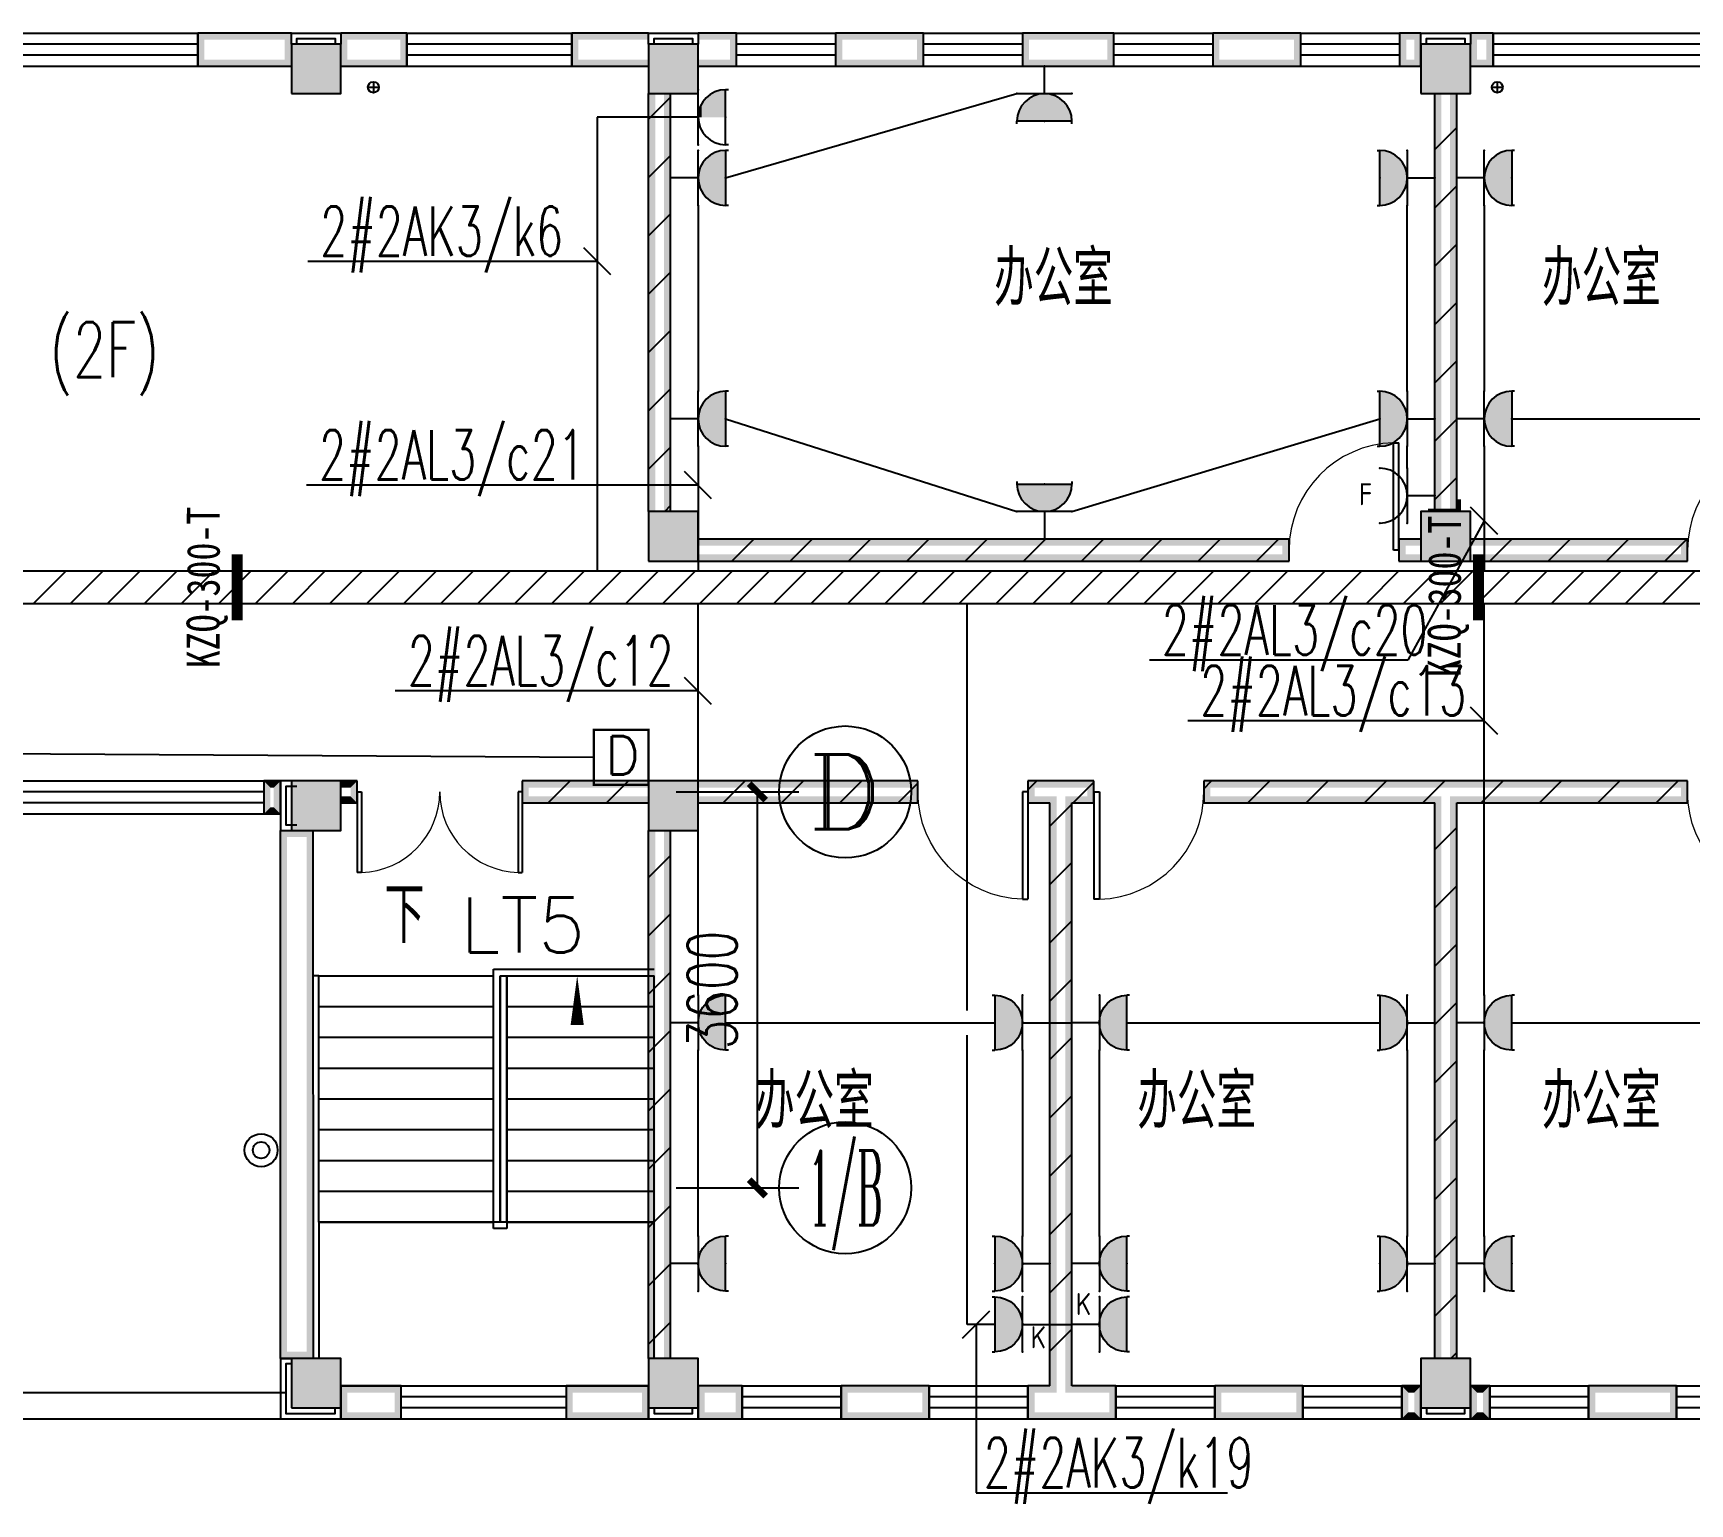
# Model space of a CAD drawing. Extents: x 101023 to 279373, y -114511 to 293844.
# Drawn here: x 186631 to 201701, y 57216 to 70588 of the extents above; entities that cross this region are included whole.
import ezdxf
from ezdxf.enums import TextEntityAlignment as Align

# ---------------------------------------------------------------- set-up
doc = ezdxf.new("R2010")
doc.units = 0
doc.header["$LTSCALE"] = 1000
doc.header["$MEASUREMENT"] = 0
for name, color, linetype in [('A-WALL-PATT', 252, 'Continuous'), ('AXIS', 3, 'Continuous'), ('AXIS_TEXT', 7, 'Continuous'), ('CABLETRAY', 3, 'Continuous'), ('COLUMN', 2, 'Continuous'), ('DIM-照明', 3, 'Continuous'), ('DIM_SYMB', 3, 'Continuous'), ('EQUIP-插座', 3, 'Continuous'), ('EQUIP-消防', 3, 'Continuous'), ('EQUIP-照明', 3, 'Continuous'), ('PUB_DIM', 3, 'Continuous'), ('PUB_HATCH', 8, 'Continuous'), ('PUB_TEXT', 7, 'Continuous'), ('PUB_WALL', 2, 'Continuous'), ('STAIR', 2, 'Continuous'), ('TEL_HATCH', 8, 'Continuous'), ('WALL', 2, 'Continuous'), ('WINDOW', 2, 'Continuous'), ('WIRE-照明', 6, 'Continuous'), ('抗震支吊架', 2, 'Continuous'), ('排水', 153, 'Continuous')]:
    doc.layers.add(name, color=color, linetype=linetype)
doc.styles.add('_TCH_AXIS', font='COMPLEX', dxfattribs={"bigfont": 'GBCBIG'})
doc.styles.add('_TCH_DIM', font='simplex.shx', dxfattribs={"bigfont": 'gbcbig.shx'})
doc.styles.add('_TCH_DIM_T3', font='SIMPLEX', dxfattribs={"width": 0.705882, "bigfont": 'GBCBIG'})
doc.styles.add('_TEL_ATTDEF', font='gbenor', dxfattribs={"bigfont": 'gbcbig'})
doc.styles.add('_TEL_DIM', font='simplex.shx', dxfattribs={"width": 0.8, "height": 3.5, "bigfont": 'gbcbig.shx'})
doc.styles.add('COMPLEX', font='COMPLEX')
doc.styles.add('kzcad', font='', dxfattribs={"width": 0.8})
doc.styles.get("Standard").update_dxf_attribs({"font": 'simplex.shx', "width": 0.8, "bigfont": 'gbcbig.shx'})
doc.styles.get('kzcad').set_extended_font_data('SimSun')
doc.dimstyles.new('_TCH_ARCH&&150', dxfattribs={"dimtxt": 446.25, "dimasz": 150, "dimexe": 375, "dimexo": 450, "dimgap": 189.375, "dimtad": 1, "dimdec": 0, "dimzin": 0, "dimdsep": 46, "dimtxsty": '_TCH_DIM_T3', "dimblk": 'ARCHTICK', "dimcen": 0.09, "dimclrt": 7, "dimazin": 2, "dimtfac": 1, "dimtdec": 0, "dimtix": 1, "dimtmove": 2, "dimatfit": 3, "dimfxl": 1, "dimtolj": 1, "dimtzin": 0, "dimarcsym": 0})
pattern_1 = [(45, (-906447.23, -635367.28), (-265.16515, 265.16515), [])]

# ---------------------------------------------------------------- blocks, each defined once
blk = doc.blocks.new('$equip$00002810')
for p, q in [((0.5, 0.5), (-0.5, 0.5)), ((0, 0.5), (0, 0))]:
    blk.add_line(p, q)
blk.add_arc((0, 1), 0.5, 180, 0)
for p in [(-0.5, 1), (0.5, 1), (-0.5, 0.5), (0.5, 0.5), (0, 0)]:
    blk.add_point(p)
at = {"color": 7, "style": '_TEL_DIM'}
blk.add_attdef('$TEXT$', text='', height=0.4, dxfattribs=at).set_placement((0.023, 1.257), align=Align.MIDDLE_CENTER)
at = {"color": 7, "style": '_TEL_DIM', "flags": 1}
for tag in ['A', 'REMARK']:
    blk.add_attdef(tag, text='', height=0.000025, dxfattribs=at).set_placement((0, 0), align=Align.MIDDLE_CENTER)
blk = doc.blocks.new('$equip$00002755')
for p, q in [((0.5, 0.5), (-0.5, 0.5)), ((-0.5, 0.5), (-0.5, -0.5)), ((0.5, -0.5), (0.5, 0.5)), ((-0.5, -0.5), (0.5, -0.5))]:
    blk.add_line(p, q)
at = {"const_width": 0.04}
blk.add_lwpolyline([(-0.5, 0.5), (0.5, 0.5), (0.5, -0.5), (-0.5, -0.5), (-0.5, 0.5), (0.5, 0.5)], dxfattribs=at)
for p in [(0, 0.5), (-0.5, 0), (0.5, 0), (-0.027, -0.5)]:
    blk.add_point(p)
at = {"color": 7}
blk.add_attdef('$TEXT$', text='', height=0.4, dxfattribs=at).set_placement((0.026, -0.008), align=Align.MIDDLE_CENTER)
at = {"color": 7, "flags": 1}
for tag, height, p in [('A', 0.00002, (0, 0)), ('B', 0.4, (0.755, -0.254))]:
    blk.add_attdef(tag, text='', height=height, dxfattribs=at).set_placement(p, align=Align.MIDDLE_CENTER)
blk = doc.blocks.new('$equip$00001237')
for p, q in [((-0.5, 1.05), (-0.5, 1)), ((-0.5, 1), (0.5, 1)), ((0.5, 1.05), (0.5, 1)), ((0.5, 0.5), (-0.5, 0.5)), ((0, 0.5), (0, 0))]:
    blk.add_line(p, q)
blk.add_arc((0, 1), 0.5, 180, 0)
for p in [(0, 1), (-0.5, 0.5), (0.5, 0.5), (0, 0)]:
    blk.add_point(p)
for points in [[(0.433, 0.75), (-0.433, 0.75), (0.5, 1), (-0.5, 1)], [(0.25, 0.567), (-0.25, 0.567), (0.433, 0.75), (-0.433, 0.75)], [(0, 0.5), (0, 0.5), (0.25, 0.567), (-0.25, 0.567)]]:
    blk.add_solid(points)
at = {"flags": 9}
blk.add_attdef('A', (0, 0), '', height=0.00002, dxfattribs=at)
blk = doc.blocks.new('$equip$00001764')
for p, q in [((-0.5, 1.05), (-0.5, 1)), ((-0.5, 1), (0.5, 1)), ((0.5, 1.05), (0.5, 1)), ((0.5, 0.5), (-0.5, 0.5)), ((0, 0.5), (0, 0))]:
    blk.add_line(p, q)
blk.add_arc((0, 1), 0.5, 180, 0)
for p in [(-0.5, 0.5), (0.5, 0.5), (0, 0)]:
    blk.add_point(p)
for points in [[(0.433, 0.75), (-0.433, 0.75), (0.5, 1), (-0.5, 1)], [(0.25, 0.567), (-0.25, 0.567), (0.433, 0.75), (-0.433, 0.75)], [(0, 0.5), (0, 0.5), (0.25, 0.567), (-0.25, 0.567)]]:
    blk.add_solid(points)
at = {"color": 7, "style": '_TEL_DIM'}
blk.add_attdef('$TEXT$', text='', height=0.4, dxfattribs=at).set_placement((0.303, 0.211), align=Align.MIDDLE_CENTER)
at = {"color": 7, "style": '_TEL_DIM', "flags": 1}
blk.add_attdef('A', text='', height=0.00002, dxfattribs=at).set_placement((0, 0), align=Align.MIDDLE_CENTER)
blk = doc.blocks.new('$equip$00001239')
for p, q in [((-0.5, 1.05), (-0.5, 1)), ((0.5, 1), (-0.5, 1)), ((0.5, 1.05), (0.5, 1)), ((0.5, 0.5), (-0.5, 0.5)), ((0, 0.5), (0, 0))]:
    blk.add_line(p, q)
blk.add_arc((0, 1), 0.5, 180, 0)
for points in [[(0, 0.75), (-0.433, 0.75), (0, 1), (-0.5, 1)], [(0, 0.567), (-0.25, 0.567), (0, 0.75), (-0.433, 0.75)], [(0, 0.5), (0, 0.5), (0, 0.567), (-0.25, 0.567)]]:
    blk.add_solid(points)
at = {"layer": 'EQUIP-照明'}
for p in [(0, 1), (-0.5, 0.5), (0.5, 0.5), (0, 0)]:
    blk.add_point(p, dxfattribs=at)
at = {"layer": 'EQUIP-照明', "flags": 9}
blk.add_attdef('A', (0, 0), '', height=0.00002, dxfattribs=at)
blk = doc.blocks.new('ng')
at = {"layer": '排水'}
for p, q in [((345991, 781358), (346091, 781358)), ((346041, 781408), (346041, 781308))]:
    blk.add_line(p, q, dxfattribs=at)
blk.add_circle((346041, 781358), 50, dxfattribs=at)
blk = doc.blocks.new('雨水管')
at = {"layer": '排水'}
for p in [(645014, -122908), (655236, -122908)]:
    blk.add_blockref('ng', p, dxfattribs=at)
blk = doc.blocks.new('np')
at = {"layer": '排水'}
for radius in [150, 75]:
    blk.add_circle((345955, 781714), radius, dxfattribs=at)
blk = doc.blocks.new('_AXISO')
blk.add_circle((0, 0), 0.5)
at = {"layer": 'AXIS_TEXT', "style": 'COMPLEX', "width": 1.041667}
blk.add_attdef('A', text='', height=0.56, dxfattribs=at).set_placement((-0.25, -0.28), (0.25, -0.28), align=Align.FIT)
blk = doc.blocks.new('_ArchTick')
at = {"color": 0, "linetype": 'ByBlock', "const_width": 0.4}
blk.add_lwpolyline([(-0.5, -0.5), (0.5, 0.5)], dxfattribs=at)
blk = doc.blocks.new('*D149')
at = {"layer": 'Defpoints', "color": 0, "transparency": 16777216}
for p in [(994108, 780792), (994598, 780792), (994108, 777192)]:
    blk.add_point(p, dxfattribs=at)
at = {"layer": 'PUB_DIM', "color": 0, "lineweight": -2, "transparency": 16777216}
for p, q in [((994558, 780792), (994973, 780792)), ((994598, 777192), (994598, 780792)), ((994558, 777192), (994973, 777192))]:
    blk.add_line(p, q, dxfattribs=at)
at = {"layer": 'PUB_DIM', "color": 0, "lineweight": -2, "transparency": 16777216, "xscale": 150, "yscale": 150, "zscale": 150}
for p, rotation in [((994598, 780792), 90), ((994598, 777192), 270)]:
    blk.add_blockref('_ArchTick', p, dxfattribs=dict(at, rotation=rotation))
at = {"layer": 'PUB_DIM', "color": 7, "transparency": 16777216, "insert": (994186, 778992), "char_height": 446.2, "attachment_point": 5, "rotation": 90, "style": '_TCH_DIM_T3'}
blk.add_mtext('\\A1;3600', dxfattribs=at)
blk = doc.blocks.new('$WINLIB2D$00000001')
at = {"color": 0}
for points in [[(-0.5, 0.5), (-0.5, -0.5)], [(-0.5, 0.5), (0.5, 0.5)], [(0.5, -0.5), (0.5, 0.5)], [(0.5, 0.1667), (-0.5, 0.1667)], [(0.5, -0.1667), (-0.5, -0.1667)], [(-0.5, -0.5), (0.5, -0.5)]]:
    blk.add_lwpolyline(points, dxfattribs=at)
blk = doc.blocks.new('$DorLib2D$00000002')
for p, q in [((-0.5, 0), (-0.5, 0.4875)), ((-0.475, 0.4875), (-0.5, 0.4875)), ((-0.475, 0), (-0.475, 0.4875)), ((0.475, 0), (0.475, 0.4875)), ((0.475, 0.4875), (0.5, 0.4875)), ((0.5, 0), (0.5, 0.4875)), ((-0.5, 0), (-0.475, 0)), ((0.5, 0), (0.475, 0))]:
    blk.add_line(p, q)
at = {"lineweight": 13}
for centre, start, end in [((-0.4875, 0), 0, 88.53072), ((0.4875, 0), 91.46928, 180)]:
    blk.add_arc(centre, 0.4875, start, end, dxfattribs=at)
blk = doc.blocks.new('_FZH')
blk.add_lwpolyline([(-0.5, -0.5), (0.5, -0.5), (0.5, 0.5), (-0.5, 0.5)], close=True)
at = {"layer": 'PUB_HATCH'}
blk.add_solid([(-0.5, -0.5), (0.5, -0.5), (-0.5, 0.5), (0.5, 0.5)], dxfattribs=at)
blk = doc.blocks.new('$DorLib2D$00000001')
for p, q in [((0.45, 0.975), (0.5, 0.975)), ((0.45, 0), (0.45, 0.975)), ((0.5, 0), (0.5, 0.975)), ((0.5, 0), (0.45, 0))]:
    blk.add_line(p, q)
at = {"lineweight": 13}
blk.add_arc((0.475, 0), 0.975, 91.4693, 180, dxfattribs=at)
blk = doc.blocks.new('ERT')
at = {"layer": 'AXIS'}
for p, q in [((993858.2, 780792.1), (994796.2, 780792.1)), ((993858.2, 777192.1), (994796.2, 777192.1))]:
    blk.add_line(p, q, dxfattribs=at)
ref = blk.add_blockref('_AXISO', (995396.2, 780792.1), dxfattribs=dict(at, xscale=1200, yscale=1200, zscale=1200))
ref.add_attrib('A', 'D', dxfattribs={"layer": 'AXIS_TEXT', "height": 678.8, "style": '_TCH_AXIS', "width": 1.235294}).set_placement((995056.8, 780452.7), (995735.6, 780452.7), align=Align.FIT)
ref = blk.add_blockref('_AXISO', (995396.2, 777192.1), dxfattribs=dict(at, xscale=1200, yscale=1200, zscale=1200))
ref.add_attrib('A', '1/B', dxfattribs={"layer": 'AXIS_TEXT', "height": 678.82, "style": '_TCH_AXIS', "width": 0.388889}).set_placement((995056.8, 776852.7), (995735.6, 776852.7), align=Align.FIT)
at = {"layer": 'PUB_DIM'}
dim = blk.add_aligned_dim(p1=(994108.2, 777192.1), p2=(994108.2, 780792.1), distance=-490.2, dimstyle='_TCH_ARCH&&150', dxfattribs=at)
dim.commit()
dim.dimension.update_dxf_attribs({"geometry": '*D149', "text_midpoint": (994185.9, 778992.1)})
blk = doc.blocks.new('A$C54854E18')
at = {"layer": 'A-WALL-PATT'}
h = blk.add_hatch(dxfattribs=at)
h.set_pattern_fill('普通砖', color=256, scale=150, style=0)
h.set_pattern_definition(pattern_1)
h.paths.add_polyline_path([(76149.9, 22755.5), (75949.9, 22755.5), (75949.9, 18955.5), (76149.9, 18955.5)])
h = blk.add_hatch(dxfattribs=at)
h.set_pattern_fill('普通砖', color=256, scale=150, style=0)
h.set_pattern_definition(pattern_1)
h.paths.add_polyline_path([(83300, 22755.5), (83100, 22755.5), (83100, 18955.5), (83300, 18955.5)])
h = blk.add_hatch(dxfattribs=at)
h.set_pattern_fill('普通砖', color=256, scale=150, style=0)
h.set_pattern_definition(pattern_1)
h.paths.add_polyline_path([(76399.9, 18705.5), (76399.9, 18505.5), (81775, 18505.5), (81775, 18705.5)])
h = blk.add_hatch(dxfattribs=at)
h.set_pattern_fill('普通砖', color=256, scale=150, style=0)
h.set_pattern_definition(pattern_1)
h.paths.add_polyline_path([(82975, 18505.5), (82975, 18705.5), (82775, 18705.5), (82775, 18505.5)])
h = blk.add_hatch(dxfattribs=at)
h.set_pattern_fill('普通砖', color=256, scale=150, style=0)
h.set_pattern_definition(pattern_1)
h.paths.add_polyline_path([(83425, 18705.5), (83425, 18505.5), (85399.9, 18505.5), (85399.9, 18705.5)])
h = blk.add_hatch(dxfattribs=at)
h.set_pattern_fill('普通砖', color=256, scale=150, style=0)
h.set_pattern_definition(pattern_1)
h.paths.add_polyline_path([(73149.9, 16505.5), (73149.9, 16305.5), (73299.9, 16305.5), (73299.9, 16505.5)])
h = blk.add_hatch(dxfattribs=at)
h.set_pattern_fill('普通砖', color=256, scale=150, style=0)
h.set_pattern_definition(pattern_1)
h.paths.add_polyline_path([(75949.9, 16305.5), (75949.9, 16505.5), (74799.9, 16505.5), (74799.9, 16305.5)])
h = blk.add_hatch(dxfattribs=at)
h.set_pattern_fill('普通砖', color=256, scale=150, style=0)
h.set_pattern_definition(pattern_1)
h.paths.add_polyline_path([(76399.9, 16505.5), (76399.9, 16305.5), (78399.9, 16305.5), (78399.9, 16505.5)])
h = blk.add_hatch(dxfattribs=at)
h.set_pattern_fill('普通砖', color=256, scale=150, style=0)
h.set_pattern_definition(pattern_1)
h.paths.add_polyline_path([(79699.9, 16372.2), (79699.9, 16505.5), (79399.9, 16505.5), (79399.9, 16305.5), (79599.9, 16305.5), (79659.9, 16365.5)])
h = blk.add_hatch(dxfattribs=at)
h.set_pattern_fill('普通砖', color=256, scale=150, style=0)
h.set_pattern_definition(pattern_1)
h.paths.add_polyline_path([(79739.9, 16365.5), (79799.9, 16305.5), (79999.9, 16305.5), (79999.9, 16505.5), (79699.9, 16505.5), (79699.9, 16372.2)])
h = blk.add_hatch(dxfattribs=at)
h.set_pattern_fill('普通砖', color=256, scale=150, style=0)
h.set_pattern_definition(pattern_1)
h.paths.add_polyline_path([(83200, 16372.2), (83200, 16505.5), (80999.9, 16505.5), (80999.9, 16305.5), (83100, 16305.5), (83160, 16365.5)])
h = blk.add_hatch(dxfattribs=at)
h.set_pattern_fill('普通砖', color=256, scale=150, style=0)
h.set_pattern_definition(pattern_1)
h.paths.add_polyline_path([(83240, 16365.5), (83300, 16305.5), (85399.9, 16305.5), (85399.9, 16505.5), (83200, 16505.5), (83200, 16372.2)])
h = blk.add_hatch(dxfattribs=at)
h.set_pattern_fill('普通砖', color=256, scale=150, style=0)
h.set_pattern_definition(pattern_1)
h.paths.add_polyline_path([(79699.9, 10905.5), (79799.9, 11005.5), (79799.9, 16305.5), (79739.9, 16365.5), (79699.9, 16372.2), (79659.9, 16365.5), (79599.9, 16305.5), (79599.9, 11005.5)])
h = blk.add_hatch(dxfattribs=at)
h.set_pattern_fill('普通砖', color=256, scale=150, style=0)
h.set_pattern_definition(pattern_1)
h.paths.add_polyline_path([(83100, 11255.6), (83300, 11255.6), (83300, 16305.5), (83240, 16365.5), (83200, 16372.2), (83160, 16365.5), (83100, 16305.5)])
h = blk.add_hatch(dxfattribs=at)
h.set_pattern_fill('普通砖', color=256, scale=150, style=0)
h.set_pattern_definition(pattern_1)
h.paths.add_polyline_path([(76149.9, 16055.5), (75949.9, 16055.5), (75949.9, 11255.6), (76149.9, 11255.6)])
at = {"layer": 'PUB_WALL'}
for points in [[(72699.9, 23305.5), (71850, 23305.5), (71910, 23245.5), (72639.9, 23245.5)], [(71850, 23305.5), (71850, 23005.5), (71910, 23065.5), (71910, 23245.5)], [(72699.9, 23005.5), (72699.9, 23305.5), (72639.9, 23245.5), (72639.9, 23065.5)], [(73750, 23305.5), (73149.9, 23305.5), (73209.9, 23245.5), (73690, 23245.5)], [(73149.9, 23305.5), (73149.9, 23005.5), (73209.9, 23065.5), (73209.9, 23245.5)], [(73750, 23005.5), (73750, 23305.5), (73690, 23245.5), (73690, 23065.5)], [(75949.9, 23305.5), (75250, 23305.5), (75310, 23245.5), (75949.9, 23245.5)], [(75250, 23305.5), (75250, 23005.5), (75310, 23065.5), (75310, 23245.5)], [(76750.5, 23305.5), (76399.9, 23305.5), (76399.9, 23245.5), (76690.5, 23245.5)], [(76750.5, 23005.5), (76750.5, 23305.5), (76690.5, 23245.5), (76690.5, 23065.5)], [(78450.5, 23305.5), (77650.5, 23305.5), (77710.5, 23245.5), (78390.5, 23245.5)], [(77650.5, 23305.5), (77650.5, 23005.5), (77710.5, 23065.5), (77710.5, 23245.5)], [(78450.5, 23005.5), (78450.5, 23305.5), (78390.5, 23245.5), (78390.5, 23065.5)], [(80180.6, 23305.5), (79350.5, 23305.5), (79410.5, 23245.5), (80120.6, 23245.5)], [(79350.5, 23305.5), (79350.5, 23005.5), (79410.5, 23065.5), (79410.5, 23245.5)], [(80180.6, 23005.5), (80180.6, 23305.5), (80120.6, 23245.5), (80120.6, 23065.5)], [(81880.6, 23305.5), (81080.6, 23305.5), (81140.6, 23245.5), (81820.6, 23245.5)], [(81080.6, 23305.5), (81080.6, 23005.5), (81140.6, 23065.5), (81140.6, 23245.5)], [(81880.6, 23005.5), (81880.6, 23305.5), (81820.6, 23245.5), (81820.6, 23065.5)], [(82974.9, 23305.5), (82780.6, 23305.5), (82840.6, 23245.5), (82914.9, 23245.5)], [(82780.6, 23305.5), (82780.6, 23005.5), (82840.6, 23065.5), (82840.6, 23245.5)], [(82974.9, 23005.5), (82974.9, 23305.5), (82914.9, 23245.5), (82914.9, 23065.5)], [(83630.8, 23305.5), (83424.9, 23305.5), (83484.9, 23245.5), (83570.8, 23245.5)], [(83424.9, 23205.5), (83425, 23205.5), (83425, 23005.6), (83484.9, 23065.5), (83484.9, 23245.5), (83424.9, 23305.5)], [(83630.8, 23005.5), (83630.8, 23305.5), (83570.8, 23245.5), (83570.8, 23065.5)], [(71850, 23005.5), (72699.9, 23005.5), (72639.9, 23065.5), (71910, 23065.5)], [(73149.9, 23205.5), (72699.9, 23205.5), (72759.9, 23145.5), (73089.9, 23145.5)], [(72699.9, 23205.5), (72699.9, 22755.5), (72759.9, 22815.5), (72759.9, 23145.5)], [(73149.9, 22755.5), (73149.9, 23205.5), (73089.9, 23145.5), (73089.9, 22815.5)], [(73149.9, 23005.5), (73750, 23005.5), (73690, 23065.5), (73209.9, 23065.5)], [(75250, 23005.5), (75949.9, 23005.5), (75949.9, 23065.5), (75310, 23065.5)], [(76399.9, 23205.5), (75949.9, 23205.5), (76009.9, 23145.5), (76339.9, 23145.5)], [(75949.9, 23205.5), (75949.9, 22755.5), (76009.9, 22815.5), (76009.9, 23145.5)], [(76399.9, 22755.5), (76399.9, 23205.5), (76339.9, 23145.5), (76339.9, 22815.5)], [(76399.9, 23005.5), (76750.5, 23005.5), (76690.5, 23065.5), (76399.9, 23065.5)], [(77650.5, 23005.5), (78450.5, 23005.5), (78390.5, 23065.5), (77710.5, 23065.5)], [(79350.5, 23005.5), (80180.6, 23005.5), (80120.6, 23065.5), (79410.5, 23065.5)], [(81080.6, 23005.5), (81880.6, 23005.5), (81820.6, 23065.5), (81140.6, 23065.5)], [(82780.6, 23005.5), (82974.9, 23005.5), (82914.9, 23065.5), (82840.6, 23065.5)], [(83425, 23205.5), (82975, 23205.5), (83035, 23145.5), (83365, 23145.5)], [(82975, 23205.5), (82975, 22755.5), (83035, 22815.5), (83035, 23145.5)], [(83425, 22755.5), (83425, 23205.5), (83365, 23145.5), (83365, 22815.5)], [(83425, 23005.6), (83425, 23005.5), (83630.8, 23005.5), (83570.8, 23065.5), (83484.9, 23065.5)], [(72699.9, 22755.5), (73149.9, 22755.5), (73089.9, 22815.5), (72759.9, 22815.5)], [(75949.9, 22755.5), (76399.9, 22755.5), (76339.9, 22815.5), (76009.9, 22815.5)], [(76009.9, 22755.5), (75949.9, 22755.5), (75949.9, 18955.5), (76009.9, 18955.5)], [(76149.9, 22755.5), (76089.9, 22755.5), (76089.9, 18955.5), (76149.9, 18955.5)], [(82975, 22755.5), (83425, 22755.5), (83365, 22815.5), (83035, 22815.5)], [(83160, 22755.5), (83100, 22755.5), (83100, 18955.5), (83160, 18955.5)], [(83300, 22755.5), (83240, 22755.5), (83240, 18955.5), (83300, 18955.5)], [(76399.9, 18955.5), (75949.9, 18955.5), (76009.9, 18895.5), (76339.9, 18895.5)], [(75949.9, 18955.5), (75949.9, 18505.5), (76009.9, 18565.5), (76009.9, 18895.5)], [(76399.9, 18505.5), (76399.9, 18955.5), (76339.9, 18895.5), (76339.9, 18565.5)], [(83425, 18955.5), (82975, 18955.5), (83035, 18895.5), (83365, 18895.5)], [(82975, 18955.5), (82975, 18505.5), (83035, 18565.5), (83035, 18895.5)], [(83425, 18505.5), (83425, 18955.5), (83365, 18895.5), (83365, 18565.5)], [(76399.9, 18705.5), (76399.9, 18645.5), (81715, 18645.5), (81775, 18705.5)], [(81775, 18505.5), (81775, 18705.5), (81715, 18645.5), (81715, 18565.5)], [(82975, 18645.5), (82975, 18705.5), (82775, 18705.5), (82835, 18645.5)], [(82775, 18705.5), (82775, 18505.5), (82835, 18565.5), (82835, 18645.5)], [(83425, 18705.5), (83425, 18645.5), (85339.9, 18645.5), (85399.9, 18705.5)], [(85399.9, 18505.5), (85399.9, 18705.5), (85339.9, 18645.5), (85339.9, 18565.5)], [(75949.9, 18505.5), (76399.9, 18505.5), (76339.9, 18565.5), (76009.9, 18565.5)], [(76399.9, 18565.5), (76399.9, 18505.5), (81775, 18505.5), (81715, 18565.5)], [(82975, 18505.5), (82975, 18565.5), (82835, 18565.5), (82775, 18505.5)], [(82975, 18505.5), (83425, 18505.5), (83365, 18565.5), (83035, 18565.5)], [(83425, 18565.5), (83425, 18505.5), (85399.9, 18505.5), (85339.9, 18565.5)], [(72600, 16505.5), (72450, 16505.5), (72510, 16445.5), (72540, 16445.5)], [(72450, 16505.5), (72450, 16205.5), (72510, 16265.5), (72510, 16445.5)], [(72600, 16205.5), (72600, 16505.5), (72540, 16445.5), (72540, 16265.5)], [(73149.9, 16505.5), (72699.9, 16505.5), (72759.9, 16445.5), (73089.9, 16445.5)], [(72699.9, 16505.5), (72699.9, 16055.5), (72759.9, 16115.5), (72759.9, 16445.5)], [(73149.9, 16055.5), (73149.9, 16505.5), (73089.9, 16445.5), (73089.9, 16115.5)], [(73149.9, 16505.5), (73149.9, 16445.5), (73239.9, 16445.5), (73299.9, 16505.5)], [(73299.9, 16305.5), (73299.9, 16505.5), (73239.9, 16445.5), (73239.9, 16365.5)], [(75949.9, 16445.5), (75949.9, 16505.5), (74799.9, 16505.5), (74859.9, 16445.5)], [(74799.9, 16505.5), (74799.9, 16305.5), (74859.9, 16365.5), (74859.9, 16445.5)], [(76399.9, 16505.5), (75949.9, 16505.5), (76009.9, 16445.5), (76339.9, 16445.5)], [(75949.9, 16505.5), (75949.9, 16055.5), (76009.9, 16115.5), (76009.9, 16445.5)], [(76399.9, 16055.5), (76399.9, 16505.5), (76339.9, 16445.5), (76339.9, 16115.5)], [(76399.9, 16505.5), (76399.9, 16445.5), (78339.9, 16445.5), (78399.9, 16505.5)], [(78399.9, 16305.5), (78399.9, 16505.5), (78339.9, 16445.5), (78339.9, 16365.5)], [(79699.9, 16505.5), (79399.9, 16505.5), (79459.9, 16445.5), (79699.9, 16445.5)], [(79399.9, 16505.5), (79399.9, 16305.5), (79459.9, 16365.5), (79459.9, 16445.5)], [(79999.9, 16505.5), (79699.9, 16505.5), (79699.9, 16445.5), (79939.9, 16445.5)], [(79999.9, 16305.5), (79999.9, 16505.5), (79939.9, 16445.5), (79939.9, 16365.5)], [(83200, 16505.5), (80999.9, 16505.5), (81059.9, 16445.5), (83200, 16445.5)], [(80999.9, 16505.5), (80999.9, 16305.5), (81059.9, 16365.5), (81059.9, 16445.5)], [(85399.9, 16505.5), (83200, 16505.5), (83200, 16445.5), (85339.9, 16445.5)], [(85399.9, 16305.5), (85399.9, 16505.5), (85339.9, 16445.5), (85339.9, 16365.5)], [(73149.9, 16365.5), (73149.9, 16305.5), (73299.9, 16305.5), (73239.9, 16365.5)], [(75949.9, 16305.5), (75949.9, 16365.5), (74859.9, 16365.5), (74799.9, 16305.5)], [(76399.9, 16365.5), (76399.9, 16305.5), (78399.9, 16305.5), (78339.9, 16365.5)], [(79399.9, 16305.5), (79599.9, 16305.5), (79659.9, 16365.5), (79459.9, 16365.5)], [(79599.9, 11005.5), (79599.9, 16305.5), (79659.9, 16365.5), (79659.9, 10945.5)], [(79799.9, 11005.5), (79799.9, 16305.5), (79739.9, 16365.5), (79739.9, 10945.5)], [(79799.9, 16305.5), (79999.9, 16305.5), (79939.9, 16365.5), (79739.9, 16365.5)], [(80999.9, 16305.5), (83100, 16305.5), (83160, 16365.5), (81059.9, 16365.5)], [(83100, 11255.6), (83160, 11255.6), (83160, 16365.5), (83100, 16305.5)], [(83240, 11255.6), (83300, 11255.6), (83300, 16305.5), (83240, 16365.5)], [(83300, 16305.5), (85399.9, 16305.5), (85339.9, 16365.5), (83240, 16365.5)], [(72450, 16205.5), (72600, 16205.5), (72540, 16265.5), (72510, 16265.5)], [(72600, 11255.6), (72660, 11255.6), (72659.9, 16055.5), (72599.9, 16055.5)], [(72899.9, 16055.5), (72699.9, 16055.5), (72599.9, 16055.5), (72599.9, 15995.5), (72899.9, 15995.5)], [(72699.9, 16055.5), (73149.9, 16055.5), (73089.9, 16115.5), (72759.9, 16115.5)], [(72899.9, 16055.5), (72839.9, 16055.5), (72840, 11255.6), (72900, 11255.6)], [(75949.9, 16055.5), (76399.9, 16055.5), (76339.9, 16115.5), (76009.9, 16115.5)], [(76009.9, 16055.5), (75949.9, 16055.5), (75949.9, 11255.6), (76009.9, 11255.6)], [(76149.9, 16055.5), (76089.9, 16055.5), (76089.9, 11255.6), (76149.9, 11255.6)], [(72600, 11255.6), (72900, 11255.6), (72900, 11315.6), (72600, 11315.6)], [(73149.9, 11255.6), (72699.9, 11255.6), (72759.9, 11195.6), (73089.9, 11195.6)], [(72699.9, 11255.6), (72699.9, 10805.6), (72759.9, 10865.6), (72759.9, 11195.6)], [(73149.9, 10805.6), (73149.9, 11255.6), (73089.9, 11195.6), (73089.9, 10865.6)], [(76399.9, 11255.6), (75949.9, 11255.6), (76009.9, 11195.6), (76339.9, 11195.6)], [(75949.9, 11255.6), (75949.9, 10805.6), (76009.9, 10865.6), (76009.9, 11195.6)], [(76399.9, 10805.6), (76399.9, 11255.6), (76339.9, 11195.6), (76339.9, 10865.6)], [(83425, 11255.6), (82975, 11255.6), (83035, 11195.6), (83365, 11195.6)], [(82975, 11255.6), (82975, 10805.6), (83035, 10865.6), (83035, 11195.6)], [(83425, 10805.6), (83425, 11255.6), (83365, 11195.6), (83365, 10865.6)], [(73700, 11005.5), (73149.9, 11005.5), (73209.9, 10945.5), (73640, 10945.5)], [(73149.9, 11005.5), (73149.9, 10705.5), (73209.9, 10765.5), (73209.9, 10945.5)], [(73700, 10705.5), (73700, 11005.5), (73640, 10945.5), (73640, 10765.5)], [(75949.9, 11005.5), (75200, 11005.5), (75260, 10945.5), (75889.9, 10945.5)], [(75200, 11005.5), (75200, 10705.5), (75260, 10765.5), (75260, 10945.5)], [(75949.9, 10705.5), (75949.9, 11005.5), (75889.9, 10945.5), (75889.9, 10765.5)], [(76800, 11005.5), (76399.9, 11005.5), (76459.9, 10945.5), (76740, 10945.5)], [(76399.9, 11005.5), (76399.9, 10705.5), (76459.9, 10765.5), (76459.9, 10945.5)], [(76800, 10705.5), (76800, 11005.5), (76740, 10945.5), (76740, 10765.5)], [(78500, 11005.5), (77700, 11005.5), (77760, 10945.5), (78440, 10945.5)], [(77700, 11005.5), (77700, 10705.5), (77760, 10765.5), (77760, 10945.5)], [(78500, 10705.5), (78500, 11005.5), (78440, 10945.5), (78440, 10765.5)], [(79599.9, 11005.5), (79400, 11005.5), (79460, 10945.5), (79659.9, 10945.5)], [(79400, 11005.5), (79400, 10705.5), (79460, 10765.5), (79460, 10945.5)], [(80200, 11005.5), (79799.9, 11005.5), (79739.9, 10945.5), (80140, 10945.5)], [(80200, 10705.5), (80200, 11005.5), (80140, 10945.5), (80140, 10765.5)], [(81900, 11005.5), (81100, 11005.5), (81160, 10945.5), (81840, 10945.5)], [(81100, 11005.5), (81100, 10705.5), (81160, 10765.5), (81160, 10945.5)], [(81900, 10705.5), (81900, 11005.5), (81840, 10945.5), (81840, 10765.5)], [(82974.9, 11005.5), (82800, 11005.5), (82860, 10945.5), (82914.9, 10945.5)], [(82800, 11005.5), (82800, 10705.5), (82860, 10765.5), (82860, 10945.5)], [(82974.9, 10705.5), (82974.9, 11005.5), (82914.9, 10945.5), (82914.9, 10765.5)], [(83600, 11005.5), (83424.9, 11005.5), (83484.9, 10945.5), (83540, 10945.5)], [(83424.9, 11005.5), (83424.9, 10705.5), (83484.9, 10765.5), (83484.9, 10945.5)], [(83600, 10705.5), (83600, 11005.5), (83540, 10945.5), (83540, 10765.5)], [(85300, 11005.5), (84500, 11005.5), (84560, 10945.5), (85240, 10945.5)], [(84500, 11005.5), (84500, 10705.5), (84560, 10765.5), (84560, 10945.5)], [(85300, 10705.5), (85300, 11005.5), (85240, 10945.5), (85240, 10765.5)], [(72699.9, 10805.6), (73149.9, 10805.6), (73089.9, 10865.6), (72759.9, 10865.6)], [(75949.9, 10805.6), (76399.9, 10805.6), (76339.9, 10865.6), (76009.9, 10865.6)], [(82975, 10805.6), (83425, 10805.6), (83365, 10865.6), (83035, 10865.6)], [(73149.9, 10705.5), (73700, 10705.5), (73640, 10765.5), (73209.9, 10765.5)], [(75200, 10705.5), (75949.9, 10705.5), (75889.9, 10765.5), (75260, 10765.5)], [(76399.9, 10705.5), (76800, 10705.5), (76740, 10765.5), (76459.9, 10765.5)], [(77700, 10705.5), (78500, 10705.5), (78440, 10765.5), (77760, 10765.5)], [(79400, 10705.5), (79699.9, 10705.5), (79699.9, 10765.5), (79460, 10765.5)], [(79699.9, 10705.5), (80200, 10705.5), (80140, 10765.5), (79699.9, 10765.5)], [(81100, 10705.5), (81900, 10705.5), (81840, 10765.5), (81160, 10765.5)], [(82800, 10705.5), (82974.9, 10705.5), (82914.9, 10765.5), (82860, 10765.5)], [(83424.9, 10705.5), (83600, 10705.5), (83540, 10765.5), (83484.9, 10765.5)], [(84500, 10705.5), (85300, 10705.5), (85240, 10765.5), (84560, 10765.5)]]:
    blk.add_hatch(color=256, dxfattribs=at).paths.add_polyline_path(points)
for points in [[(72699.9, 23205.5), (72699.9, 23305.5), (73149.9, 23305.5), (73149.9, 23205.5)], [(72749.9, 23205.5), (72749.9, 23255.5), (73099.9, 23255.5), (73099.9, 23205.5)], [(75949.9, 23205.5), (75949.9, 23305.5), (76399.9, 23305.5), (76399.9, 23205.5)], [(75999.9, 23205.5), (75999.9, 23255.5), (76349.9, 23255.5), (76349.9, 23205.5)], [(82974.9, 23205.5), (82974.9, 23305.5), (83424.9, 23305.5), (83424.9, 23205.5)], [(83024.9, 23205.5), (83024.9, 23255.5), (83374.9, 23255.5), (83374.9, 23205.5)], [(72700, 16505.5), (72600, 16505.5), (72599.9, 16055.5), (72699.9, 16055.5)], [(72700, 16455.5), (72650, 16455.5), (72649.9, 16105.5), (72699.9, 16105.5)], [(72750, 16455.5), (72700, 16455.5), (72699.9, 16105.5), (72749.9, 16105.5)], [(64950, 16265.5), (64949.9, 10705.5), (72650, 10705.5)], [(65190, 16265.5), (65189.9, 10945.5), (72650, 10945.5)], [(72950, 14735.5), (72899.9, 14735.5)], [(72700, 11255.6), (72600, 11255.6), (72600, 10705.5), (73149.9, 10705.5), (73149.9, 10805.5)], [(72700, 11205.6), (72650, 11205.6), (72650, 10755.5), (73099.9, 10755.5), (73099.9, 10805.5)], [(75949.9, 10805.5), (75949.9, 10705.5), (76399.9, 10705.5), (76399.9, 10805.5)], [(75999.9, 10805.5), (75999.9, 10755.5), (76349.9, 10755.5), (76349.9, 10805.5)], [(82974.9, 10805.5), (82974.9, 10705.5), (83424.9, 10705.5), (83424.9, 10805.5)], [(83024.9, 10805.5), (83024.9, 10755.5), (83374.9, 10755.5), (83374.9, 10805.5)]]:
    blk.add_lwpolyline(points)
at = {"layer": 'DIM_SYMB'}
blk.add_lwpolyline([(73690, 14875.5, 0, 0, 0), (73690, 11770.5, 0, 0, 0), (75300, 11770.5, 0, 0, 0), (75300, 14735.5, 0, 120, 0), (75300, 14285.5, 0, 0, 0)], format="xyseb", dxfattribs=at)
at = {"layer": 'STAIR'}
for p, q in [((74540, 12435.5), (74540, 14795.5)), ((74540, 14795.5), (76000, 14795.5)), ((72950, 12495.5), (72950, 14735.5)), ((72950, 14735.5), (74540, 14735.5)), ((74540, 12495.5), (74540, 14735.5)), ((74600, 14735.5), (74600, 14735.5)), ((74600, 12495.5), (74600, 14735.5)), ((74600, 14735.5), (74600, 14735.5)), ((74600, 14735.5), (74600, 12495.5)), ((74660, 14735.5), (74660, 12435.5)), ((74660, 12495.5), (74660, 14735.5)), ((74660, 14735.5), (76000, 14735.5)), ((76000, 12495.5), (76000, 14735.5)), ((72950, 14455.5), (74540, 14455.5)), ((74660, 14455.5), (76000, 14455.5)), ((72950, 14175.5), (74540, 14175.5)), ((74660, 14175.5), (76000, 14175.5)), ((72950, 13895.5), (74540, 13895.5)), ((74660, 13895.5), (76000, 13895.5)), ((72950, 13615.5), (74540, 13615.5)), ((74660, 13615.5), (76000, 13615.5)), ((72950, 13335.5), (74540, 13335.5)), ((74660, 13335.5), (76000, 13335.5)), ((72950, 13055.5), (74540, 13055.5)), ((74660, 13055.5), (76000, 13055.5)), ((72950, 12775.5), (74540, 12775.5)), ((74660, 12775.5), (76000, 12775.5)), ((72950, 12495.5), (74540, 12495.5)), ((72950, 12495.5), (72950, 11255.6)), ((76000, 12495.5), (72950, 12495.5)), ((74660, 12435.5), (74540, 12435.5)), ((74600, 12495.5), (74600, 12495.5)), ((74660, 12495.5), (76000, 12495.5)), ((76000, 11255.6), (76000, 12495.5)), ((73149.9, 11005.5), (75949.9, 11005.5))]:
    blk.add_line(p, q, dxfattribs=at)
blk.add_lwpolyline([(74600, 14735.5), (74660, 14735.5)], dxfattribs=at)
at = {"layer": 'WALL'}
for p, q in [((72699.9, 23305.5), (71850, 23305.5)), ((71850, 23305.5), (71850, 23005.5)), ((72699.9, 23205.5), (72699.9, 23305.5)), ((73750, 23305.5), (73149.9, 23305.5)), ((73149.9, 23305.5), (73149.9, 23205.5)), ((73750, 23005.5), (73750, 23305.5)), ((75949.9, 23305.5), (75250, 23305.5)), ((75250, 23305.5), (75250, 23005.5)), ((76750.5, 23305.5), (76399.9, 23305.5)), ((76750.5, 23005.5), (76750.5, 23305.5)), ((78450.5, 23305.5), (77650.5, 23305.5)), ((77650.5, 23305.5), (77650.5, 23005.5)), ((78450.5, 23005.5), (78450.5, 23305.5)), ((80180.6, 23305.5), (79350.5, 23305.5)), ((79350.5, 23305.5), (79350.5, 23005.5)), ((80180.6, 23005.5), (80180.6, 23305.5)), ((81880.6, 23305.5), (81080.6, 23305.5)), ((81080.6, 23305.5), (81080.6, 23005.5)), ((81880.6, 23005.5), (81880.6, 23305.5)), ((82974.9, 23305.5), (82780.6, 23305.5)), ((82780.6, 23305.5), (82780.6, 23005.5)), ((82974.9, 23005.5), (82974.9, 23305.5)), ((83630.8, 23305.5), (83424.9, 23305.5)), ((83424.9, 23305.5), (83424.9, 23205.5)), ((83630.8, 23005.5), (83630.8, 23305.5)), ((71850, 23005.5), (72699.9, 23005.5)), ((73149.9, 23005.5), (73750, 23005.5)), ((75250, 23005.5), (75949.9, 23005.5)), ((76399.9, 23005.5), (76750.5, 23005.5)), ((77650.5, 23005.5), (78450.5, 23005.5)), ((79350.5, 23005.5), (80180.6, 23005.5)), ((81080.6, 23005.5), (81880.6, 23005.5)), ((82780.6, 23005.5), (82974.9, 23005.5)), ((83425, 23005.5), (83630.8, 23005.5)), ((75949.9, 18955.5), (75949.9, 22755.5)), ((76149.9, 18955.5), (76149.9, 22755.5)), ((83100, 18955.5), (83100, 22755.5)), ((83300, 18955.5), (83300, 22755.5)), ((81775, 18705.5), (76399.9, 18705.5)), ((81775, 18505.5), (81775, 18705.5)), ((82975, 18705.5), (82775, 18705.5)), ((82775, 18705.5), (82775, 18505.5)), ((85399.9, 18705.5), (83425, 18705.5)), ((85399.9, 18505.5), (85399.9, 18705.5)), ((76399.9, 18505.5), (81775, 18505.5)), ((82775, 18505.5), (82975, 18505.5)), ((83425, 18505.5), (85399.9, 18505.5)), ((72600, 16505.5), (72450, 16505.5)), ((72450, 16505.5), (72450, 16205.5)), ((72600, 16205.5), (72600, 16505.5)), ((73299.9, 16505.5), (73149.9, 16505.5)), ((73299.9, 16305.5), (73299.9, 16505.5)), ((75949.9, 16505.5), (74799.9, 16505.5)), ((74799.9, 16505.5), (74799.9, 16305.5)), ((78399.9, 16505.5), (76399.9, 16505.5)), ((78399.9, 16305.5), (78399.9, 16505.5)), ((79699.9, 16505.5), (79399.9, 16505.5)), ((79399.9, 16505.5), (79399.9, 16305.5)), ((79999.9, 16505.5), (79699.9, 16505.5)), ((79999.9, 16305.5), (79999.9, 16505.5)), ((83200, 16505.5), (80999.9, 16505.5)), ((80999.9, 16505.5), (80999.9, 16305.5)), ((85399.9, 16505.5), (83200, 16505.5)), ((85399.9, 16305.5), (85399.9, 16505.5)), ((73149.9, 16305.5), (73299.9, 16305.5)), ((74799.9, 16305.5), (75949.9, 16305.5)), ((76399.9, 16305.5), (78399.9, 16305.5)), ((79399.9, 16305.5), (79599.9, 16305.5)), ((79599.9, 11005.5), (79599.9, 16305.5)), ((79799.9, 11005.5), (79799.9, 16305.5)), ((79799.9, 16305.5), (79999.9, 16305.5)), ((80999.9, 16305.5), (83100, 16305.5)), ((83100, 11255.6), (83100, 16305.5)), ((83300, 11255.6), (83300, 16305.5)), ((83300, 16305.5), (85399.9, 16305.5)), ((72450, 16205.5), (72600, 16205.5)), ((72600, 11255.6), (72599.9, 16055.5)), ((72599.9, 16055.5), (72699.9, 16055.5)), ((72900, 11255.6), (72899.9, 16055.5)), ((75949.9, 11255.6), (75949.9, 16055.5)), ((76149.9, 11255.6), (76149.9, 16055.5)), ((72600, 11255.6), (72699.9, 11255.6)), ((73700, 11005.5), (73149.9, 11005.5)), ((73149.9, 11005.5), (73149.9, 10705.5)), ((73700, 10705.5), (73700, 11005.5)), ((75949.9, 11005.5), (75200, 11005.5)), ((75200, 11005.5), (75200, 10705.5)), ((75949.9, 10705.5), (75949.9, 11005.5)), ((76800, 11005.5), (76399.9, 11005.5)), ((76399.9, 11005.5), (76399.9, 10705.5)), ((76800, 10705.5), (76800, 11005.5)), ((78500, 11005.5), (77700, 11005.5)), ((77700, 11005.5), (77700, 10705.5)), ((78500, 10705.5), (78500, 11005.5)), ((79599.9, 11005.5), (79400, 11005.5)), ((79400, 11005.5), (79400, 10705.5)), ((80200, 11005.5), (79799.9, 11005.5)), ((80200, 10705.5), (80200, 11005.5)), ((81900, 11005.5), (81100, 11005.5)), ((81100, 11005.5), (81100, 10705.5)), ((81900, 10705.5), (81900, 11005.5)), ((82974.9, 11005.5), (82800, 11005.5)), ((82800, 11005.5), (82800, 10705.5)), ((82974.9, 10705.5), (82974.9, 11005.5)), ((83600, 11005.5), (83424.9, 11005.5)), ((83424.9, 11005.5), (83424.9, 10705.5)), ((83600, 10705.5), (83600, 11005.5)), ((85300, 11005.5), (84500, 11005.5)), ((84500, 11005.5), (84500, 10705.5)), ((85300, 10705.5), (85300, 11005.5)), ((73149.9, 10705.5), (73700, 10705.5)), ((75200, 10705.5), (75949.9, 10705.5)), ((76399.9, 10705.5), (76800, 10705.5)), ((77700, 10705.5), (78500, 10705.5)), ((79400, 10705.5), (79699.9, 10705.5)), ((79699.9, 10705.5), (80200, 10705.5)), ((81100, 10705.5), (81900, 10705.5)), ((82800, 10705.5), (82974.9, 10705.5)), ((83424.9, 10705.5), (83600, 10705.5)), ((84500, 10705.5), (85300, 10705.5))]:
    blk.add_line(p, q, dxfattribs=at)
blk.add_blockref('雨水管', (-917608.2, -635636.5))
at = {"layer": 'COLUMN'}
for p, xscale, yscale, zscale, rotation in [((72924.9, 22980.5), 449.9999997157138, 450.0000000576256, 450.0000000576256, 8.893475487405867e-09), ((76174.9, 22980.5), 449.9999997157138, 450.0000000576256, 450.0000000576256, 8.893475487405867e-09), ((83200, 22980.5), 449.9999997157138, 450.0000000576256, 450.0000000576256, 8.893475487405867e-09), ((76174.9, 18730.5), 449.9999998612329, 449.9999999448191, 449.9999999448191, 8.87865302538905e-09), ((83200, 18730.5), 449.9999997157138, 450.0000000576256, 450.0000000576256, 8.893475487405867e-09), ((72924.9, 16280.5), 449.9999998612329, 449.9999999448191, 449.9999999448191, 8.87865302538905e-09), ((76174.9, 16280.5), 449.9999998612329, 449.9999999448191, 449.9999999448191, 8.87865302538905e-09), ((72924.9, 11030.6), 449.9999998612329, 449.9999999448191, 449.9999999448191, 8.87865302538905e-09), ((76174.9, 11030.6), 449.9999998612329, 449.9999999448191, 449.9999999448191, 8.87865302538905e-09), ((83200, 11030.6), 449.9999997157138, 450.0000000576256, 450.0000000576256, 8.893475487405867e-09)]:
    blk.add_blockref('_FZH', p, dxfattribs=dict(at, xscale=xscale, yscale=yscale, zscale=zscale, rotation=rotation))
at = {"layer": 'WALL'}
blk.add_blockref('ERT', (-917658.2, -764386.5), dxfattribs=at)
at = {"layer": 'WINDOW'}
for name, p, xscale, yscale, zscale, rotation in [('$WINLIB2D$00000001', (70550, 23155.5), 2600, 300, 2600, 359.9999999999991), ('$WINLIB2D$00000001', (77200.5, 23155.5), -900, 300, 900, 179.9999999999989), ('$WINLIB2D$00000001', (78900.5, 23155.5), -900, 300, 900, 179.9999999999989), ('$WINLIB2D$00000001', (80630.6, 23155.5), -900, 300, 900, 179.9999999999989), ('$WINLIB2D$00000001', (82330.6, 23155.5), -900, 300, 900, 179.9999999999989), ('$WINLIB2D$00000001', (69050, 16355.5), -6800, 300, 6800, 180), ('$DorLib2D$00000002', (74049.9, 16405.5), 1500, 1500, -1500, 180), ('$DorLib2D$00000001', (78899.9, 16405.5), -1000, 1000, 1000, 180), ('$DorLib2D$00000001', (80499.9, 16405.5), 1000, 1000, -1000, 180), ('$DorLib2D$00000001', (85899.9, 16405.5), -1000, 1000, 1000, 180), ('$WINLIB2D$00000001', (74450, 10855.5), -1500, 300, -1500, 180)]:
    blk.add_blockref(name, p, dxfattribs=dict(at, xscale=xscale, yscale=yscale, zscale=zscale, rotation=rotation))
for name, p, xscale, yscale, zscale in [('$WINLIB2D$00000001', (74500, 23155.5), 1500, 300, 1500), ('$WINLIB2D$00000001', (84930.8, 23155.5), 2600, 300, 2600), ('$DorLib2D$00000001', (82275, 18605.5), 1000, 1000, 1000), ('$DorLib2D$00000001', (85899.9, 18605.5), 1000, 1000, -1000), ('$WINLIB2D$00000001', (77250, 10855.5), 900, 300, -900), ('$WINLIB2D$00000001', (78950, 10855.5), 900, 300, -900), ('$WINLIB2D$00000001', (80650, 10855.5), 900, 300, -900), ('$WINLIB2D$00000001', (82350, 10855.5), 900, 300, -900), ('$WINLIB2D$00000001', (84050, 10855.5), 900, 300, -900), ('$WINLIB2D$00000001', (85750, 10855.5), 900, 300, -900)]:
    blk.add_blockref(name, p, dxfattribs=dict(at, xscale=xscale, yscale=yscale, zscale=zscale))
at = {"layer": '排水'}
blk.add_blockref('np', (-273529.7, -768565.6), dxfattribs=at)
at = {"layer": 'DIM_SYMB', "color": 7, "style": '_TCH_DIM'}
blk.add_text('下', height=506.4, dxfattribs=at).set_placement((73547.6, 15033))
at = {"layer": 'PUB_TEXT'}
for s, p in [('办公室', (79092.1, 20826.4)), ('办公室', (84076.2, 20826.4)), ('LT5', (74236.8, 14944.9)), ('办公室', (76916.7, 13344.5)), ('办公室', (80394.7, 13344.5)), ('办公室', (84076.2, 13344.5))]:
    blk.add_text(s, height=500, dxfattribs=at).set_placement(p)
at = {"layer": 'PUB_TEXT', "style": '_TCH_DIM', "width": 0.705882}
blk.add_text('(2F)', height=500, dxfattribs=at).set_placement((70501.3, 20178.4))

msp = doc.modelspace()

# ---------------------------------------------------------------- linework, layer by layer
at = {"layer": 'CABLETRAY'}
for p, q in [((177212, 65698), (234249, 65698)), ((234249, 65398), (177212, 65398))]:
    msp.add_line(p, q, dxfattribs=at)
at = {"layer": 'DIM-照明'}
for p, q in [((191887, 68390), (191639, 68637)), ((192803, 66355), (192556, 66602)), ((199953, 66031), (199706, 66278)), ((192803, 64483), (192556, 64730)), ((199953, 64212), (199706, 64459)), ((195085, 58724), (195333, 58972))]:
    msp.add_line(p, q, dxfattribs=at)
for points in [[(191237, 68513), (189129, 68513)], [(191763, 68513), (191237, 68513)], [(191371, 66479), (189119, 66479)], [(192680, 66479), (191371, 66479)], [(199830, 66154), (199136, 64887)], [(199136, 64887), (196785, 64887)], [(192232, 64607), (189925, 64607)], [(192680, 64607), (192232, 64607)], [(199442, 64335), (197134, 64335)], [(199830, 64335), (199442, 64335)], [(195209, 58848), (195209, 57316)], [(195209, 57316), (197494, 57316)]]:
    msp.add_lwpolyline(points, dxfattribs=at)
at = {"layer": 'TEL_HATCH', "linetype": 'Continuous'}
for p, q in [((186632, 65398), (186932, 65698)), ((186968, 65398), (187268, 65698)), ((187305, 65398), (187605, 65698)), ((187642, 65398), (187942, 65698)), ((187979, 65398), (188279, 65698)), ((188316, 65398), (188616, 65698)), ((188652, 65398), (188952, 65698)), ((188989, 65398), (189289, 65698)), ((189326, 65398), (189626, 65698)), ((189663, 65398), (189963, 65698)), ((189999, 65398), (190299, 65698)), ((190336, 65398), (190636, 65698)), ((190673, 65398), (190973, 65698)), ((191010, 65398), (191310, 65698)), ((191346, 65398), (191646, 65698)), ((191683, 65398), (191983, 65698)), ((192020, 65398), (192320, 65698)), ((192357, 65398), (192657, 65698)), ((192693, 65398), (192993, 65698)), ((193030, 65398), (193330, 65698)), ((193367, 65398), (193667, 65698)), ((193704, 65398), (194004, 65698)), ((194040, 65398), (194340, 65698)), ((194377, 65398), (194677, 65698)), ((194714, 65398), (195014, 65698)), ((195051, 65398), (195351, 65698)), ((195387, 65398), (195687, 65698)), ((195724, 65398), (196024, 65698)), ((196061, 65398), (196361, 65698)), ((196398, 65398), (196698, 65698)), ((196735, 65398), (197035, 65698)), ((197071, 65398), (197371, 65698)), ((197408, 65398), (197708, 65698)), ((197745, 65398), (198045, 65698)), ((198082, 65398), (198382, 65698)), ((198418, 65398), (198718, 65698)), ((198755, 65398), (199055, 65698)), ((199092, 65398), (199392, 65698)), ((199429, 65398), (199729, 65698)), ((199765, 65398), (200065, 65698)), ((200102, 65398), (200402, 65698)), ((200439, 65398), (200739, 65698)), ((200776, 65398), (201076, 65698)), ((201112, 65398), (201412, 65698)), ((201449, 65398), (201749, 65698))]:
    msp.add_line(p, q, dxfattribs=at)
at = {"layer": 'WIRE-照明', "linetype": 'Continuous'}
for p, q in [((192930, 69272), (195580, 70038)), ((192680, 69022), (192680, 67332)), ((199130, 67332), (199130, 69022)), ((199830, 69022), (199830, 67332)), ((192930, 67082), (195580, 66238)), ((196080, 66238), (198880, 67082)), ((200080, 67082), (202380, 67082)), ((199130, 66633), (199130, 66832)), ((192930, 61591), (195380, 61591)), ((195880, 61591), (196080, 61591)), ((196580, 61591), (198880, 61591)), ((200080, 61591), (202380, 61591)), ((192680, 59651), (192680, 61341)), ((195630, 61341), (195630, 59651)), ((196330, 59651), (196330, 61341)), ((199130, 61341), (199130, 59651)), ((199830, 59651), (199830, 61341)), ((195880, 58848), (196080, 58848))]:
    msp.add_line(p, q, dxfattribs=at)
at = {"layer": 'WIRE-照明'}
for p, q in [((192430, 69824), (191763, 69824)), ((191763, 69824), (191763, 65698)), ((192680, 66832), (192680, 65698)), ((199830, 66832), (199830, 65698)), ((192680, 61841), (192680, 65398)), ((195126, 61703), (195126, 65398)), ((199830, 61841), (199830, 65398)), ((191730, 64003), (181729, 64063)), ((195126, 58848), (195126, 61478)), ((195380, 58848), (195126, 58848))]:
    msp.add_line(p, q, dxfattribs=at)
at = {"layer": '抗震支吊架', "color": 2, "const_width": 100}
for points in [[(188488, 65248), (188488, 65848)], [(199778, 65248), (199778, 65848)]]:
    msp.add_lwpolyline(points, dxfattribs=at)

# ---------------------------------------------------------------- block references
at = {"layer": 'EQUIP-插座', "yscale": 500, "zscale": 500}
for name, p, xscale, rotation in [('$equip$00001237', (195830, 70288), 500, 180), ('$equip$00001239', (192430, 69824), 500, 270), ('$equip$00001237', (192430, 69272), 500, 270), ('$equip$00001237', (199380, 69272), 500, 90.00000000000001), ('$equip$00001237', (199580, 69272), 500, 270), ('$equip$00001237', (192430, 67082), 500, 270), ('$equip$00001237', (199380, 67082), 500, 90.00000000000001), ('$equip$00001237', (199580, 67082), 500, 270), ('$equip$00001237', (192430, 61591), -500, 270), ('$equip$00001237', (195880, 61591), -500, 90), ('$equip$00001237', (196080, 61591), -500, 270), ('$equip$00001237', (199380, 61591), -500, 90), ('$equip$00001237', (199580, 61591), -500, 270), ('$equip$00001237', (192430, 59401), -500, 270), ('$equip$00001237', (195880, 59401), -500, 90), ('$equip$00001237', (196080, 59401), -500, 270), ('$equip$00001237', (199380, 59401), -500, 90), ('$equip$00001237', (199580, 59401), -500, 270)]:
    msp.add_blockref(name, p, dxfattribs=dict(at, xscale=xscale, rotation=rotation))
at = {"layer": 'EQUIP-插座'}
ref = msp.add_blockref('$equip$00002810', (199380, 66383), dxfattribs=dict(at, xscale=500, yscale=500, zscale=500, rotation=90))
ref.add_attrib('$TEXT$', 'F', dxfattribs={"layer": '0', "color": 7, "height": 200, "style": '_TEL_ATTDEF'}).set_placement((198751, 66395), align=Align.MIDDLE_CENTER)
at = {"layer": 'EQUIP-插座', "xscale": 500, "yscale": 500, "zscale": 500}
msp.add_blockref('$equip$00001237', (195830, 65988), dxfattribs=at)
at = {"layer": 'EQUIP-插座'}
ref = msp.add_blockref('$equip$00001764', (195880, 58848), dxfattribs=dict(at, xscale=-500, yscale=500, zscale=500, rotation=90))
ref.add_attrib('$TEXT$', 'K', dxfattribs={"layer": '0', "color": 7, "height": 200, "style": '_TEL_ATTDEF'}).set_placement((195774, 58730), align=Align.MIDDLE_CENTER)
ref = msp.add_blockref('$equip$00001764', (196080, 58848), dxfattribs=dict(at, xscale=-500, yscale=500, zscale=500, rotation=270))
ref.add_attrib('$TEXT$', 'K', dxfattribs={"layer": '0', "color": 7, "height": 200, "style": '_TEL_ATTDEF'}).set_placement((196185, 59033), align=Align.MIDDLE_CENTER)
at = {"layer": 'EQUIP-消防', "ltscale": 5}
ref = msp.add_blockref('$equip$00002755', (191980, 64003), dxfattribs=dict(at, xscale=500, yscale=500, zscale=500))
ref.add_attrib('$TEXT$', 'D', dxfattribs={"layer": '0', "color": 7, "height": 350}).set_placement((191992, 64022), align=Align.MIDDLE_CENTER)
at = {"layer": 'STAIR'}
msp.add_blockref('A$C54854E18', (116280, 47283), dxfattribs=at)

# ---------------------------------------------------------------- texts
at = {"layer": 'DIM-照明', "color": 7, "style": '_TEL_DIM', "width": 0.64}
for s, p in [('2#2AK3/k6', (189242, 68563)), ('2#2AL3/c21', (189231, 66529)), ('2#2AL3/c20', (196897, 64937)), ('2#2AL3/c12', (190038, 64657)), ('2#2AL3/c13', (197247, 64385)), ('2#2AK3/k19', (195277, 57366))]:
    msp.add_text(s, height=450, dxfattribs=at).set_placement(p)
at = {"layer": '抗震支吊架', "color": 2, "style": 'kzcad', "width": 0.8}
for s, p in [('KZQ-300-TL', (199618, 65548)), ('KZQ-300-T', (188328, 65548))]:
    msp.add_text(s, height=300, rotation=89.8854, dxfattribs=at).set_placement(p, align=Align.CENTER)

doc.saveas('drawing.dxf')
